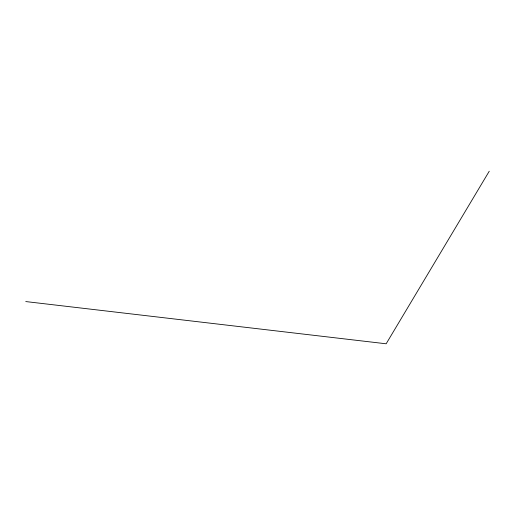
<?xml version="1.0" encoding="UTF-8"?>
<svg xmlns="http://www.w3.org/2000/svg" width="515" height="515" viewBox="0 0 515 515"><rect width="100%" height="100%" fill="white"/><g stroke="black" fill="none" stroke-linecap="round" stroke-linejoin="round"><path stroke-width="0.77" d="M489.25 171.212L386.153 343.788L25.75 301.565"/></g></svg>
